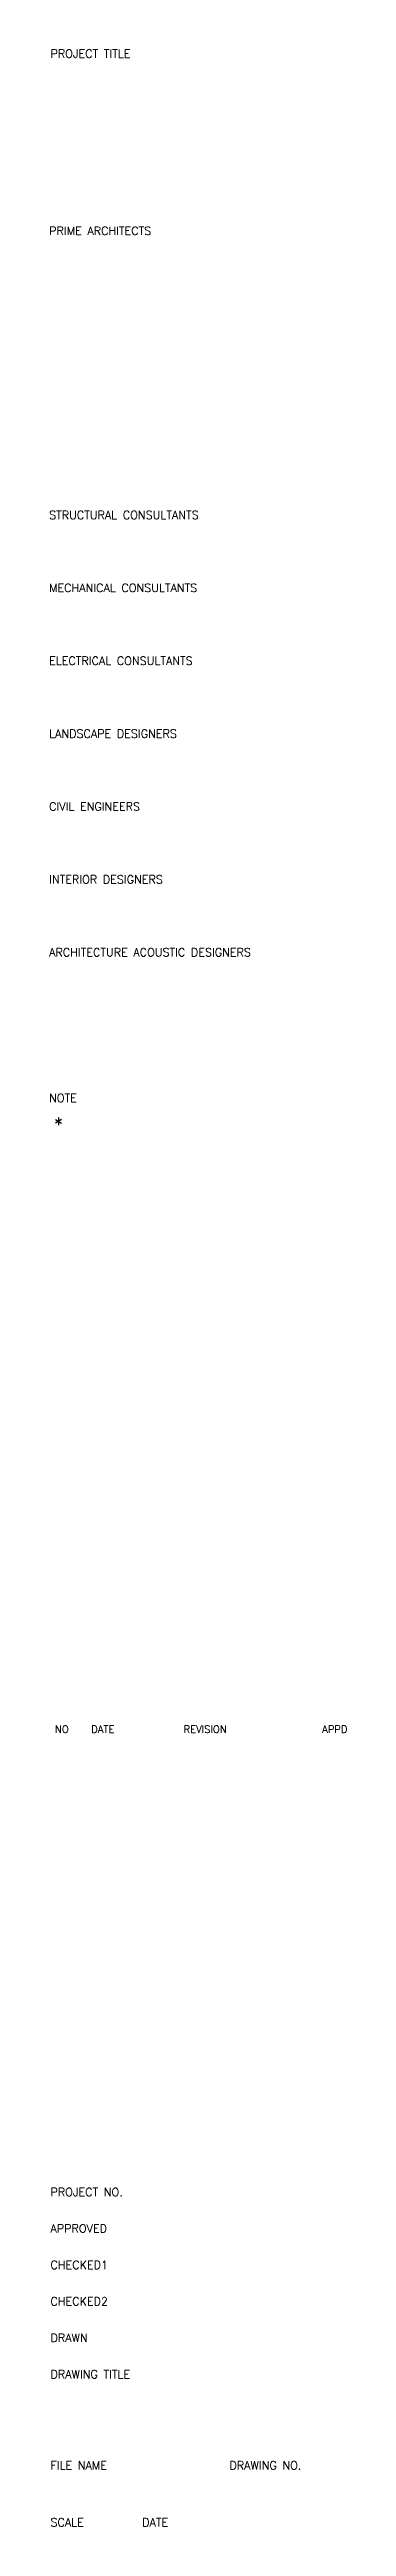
# Model space of a CAD drawing. Header units: millimetres. Extents: x 14450 to 4238925, y 15034 to 1420579.
# Drawn here: x 4235665 to 4238925, y 1393421 to 1420579 of the extents above.
import ezdxf
from ezdxf.enums import TextEntityAlignment as Align

# ---------------------------------------------------------------- set-up
doc = ezdxf.new("R2010")
doc.units = ezdxf.units.MM
doc.header["$LTSCALE"] = 5
doc.header["$MEASUREMENT"] = 0
doc.layers.add('SHT', color=7, linetype='CONTINUOUS')
doc.layers.add('TEXT', color=7, linetype='CONTINUOUS')
doc.styles.add('HSR', font='romans.shx', dxfattribs={"bigfont": 'hsw.shx'})
doc.styles.add('R14HS', font='romans.shx', dxfattribs={"bigfont": 'hsw.shx'})

msp = doc.modelspace()

# ---------------------------------------------------------------- texts
at = {"layer": 'SHT', "style": 'HSR'}
for s, height, p in [('PROJECT TITLE', 89.893, (4235675.6, 1420489.2)), ('PRIME ARCHITECTS', 89.893, (4235660.7, 1418546.5)), ('STRUCTURAL CONSULTANTS', 89.893, (4235660.7, 1415430.4)), ('MECHANICAL CONSULTANTS', 89.893, (4235660.7, 1414631.3)), ('ELECTRICAL CONSULTANTS', 89.893, (4235660.7, 1413832.3)), ('LANDSCAPE DESIGNERS', 89.893, (4235660.7, 1413033.2)), ('CIVIL ENGINEERS', 89.893, (4235660.7, 1412234.2)), ('INTERIOR DESIGNERS', 89.893, (4235660.7, 1411435.1)), ('ARCHITECTURE ACOUSTIC DESIGNERS', 89.893, (4235660.7, 1410636.1)), ('NOTE', 89.89, (4235660.7, 1409038)), ('PROJECT NO.', 89.893, (4235675.6, 1397042.4)), ('APPROVED', 89.89, (4235675.6, 1396642.9)), ('CHECKED1', 89.89, (4235675.6, 1396243.4)), ('CHECKED2', 89.89, (4235675.6, 1395843.9)), ('DRAWN', 89.89, (4235675.6, 1395444.3)), ('DRAWING TITLE', 89.893, (4235675.6, 1395044.8)), ('FILE NAME', 89.89, (4235675.6, 1394046)), ('DRAWING NO.', 89.893, (4237639.6, 1394046)), ('SCALE', 89.89, (4235675.6, 1393420.7)), ('DATE', 89.89, (4236682.6, 1393420.7))]:
    msp.add_text(s, height=height, dxfattribs=at).set_placement(p)
for s, p in [('NO', (4235800.5, 1402162.1)), ('DATE', (4236250, 1402162.1)), ('REVISION', (4237373.6, 1402162.1)), ('APPD', (4238796.9, 1402162.1))]:
    msp.add_text(s, height=79.9, dxfattribs=at).set_placement(p, align=Align.MIDDLE)
at = {"layer": 'TEXT', "style": 'R14HS'}
msp.add_text('* ', height=150, dxfattribs=at).set_placement((4235712.8, 1408719.9))

doc.saveas('drawing.dxf')
